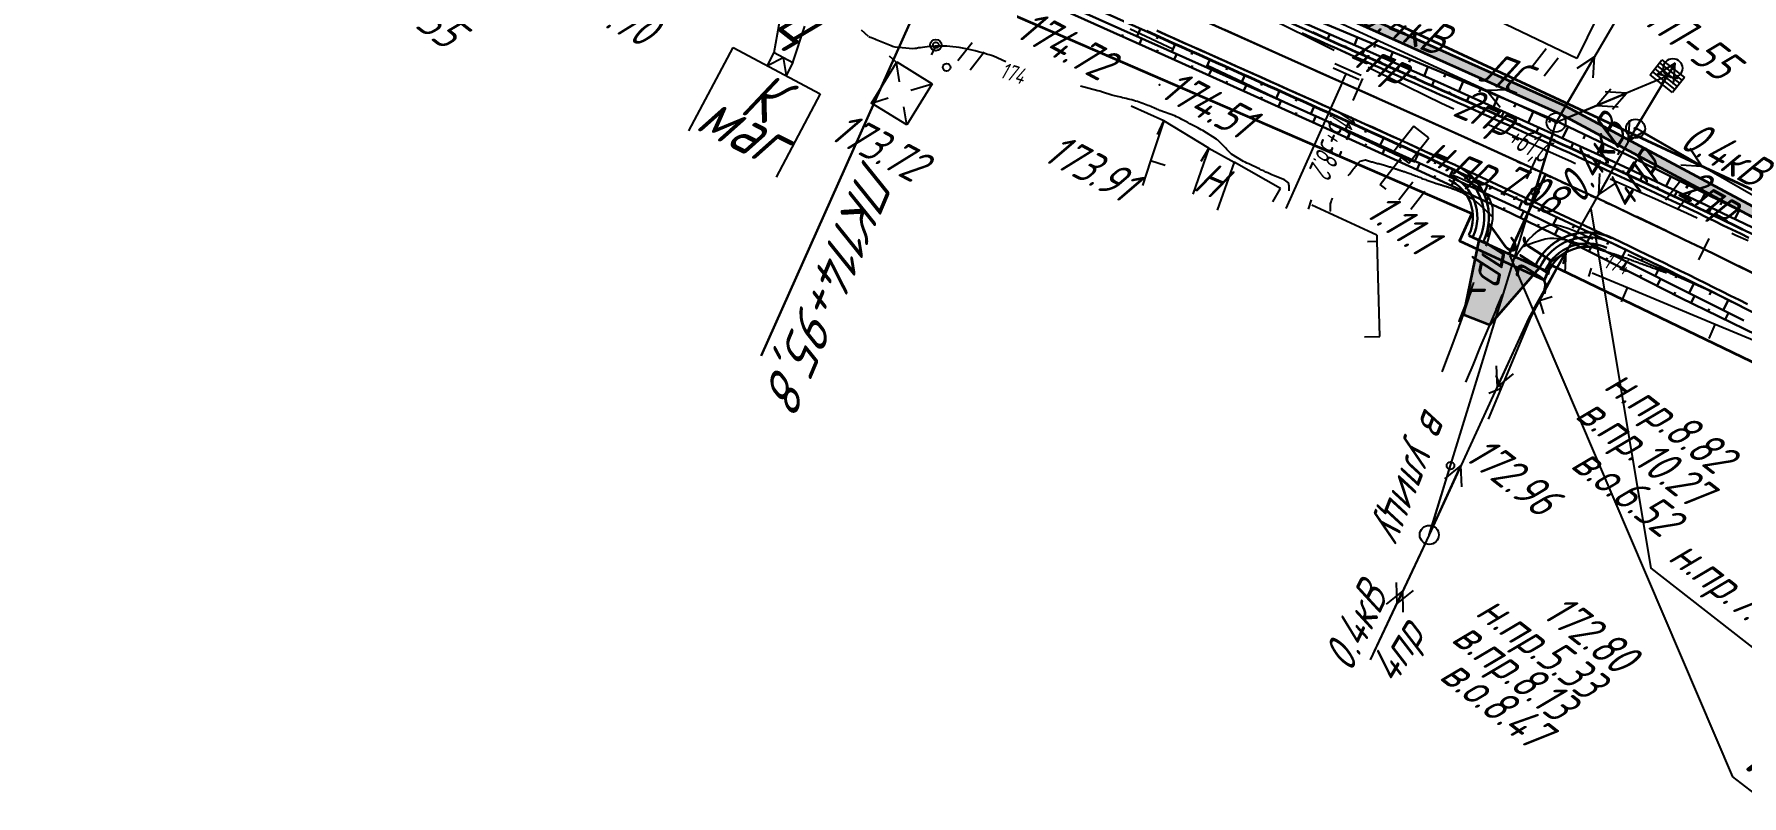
# Model space of a CAD drawing. Header units: millimetres. Extents: x -698 to 8131, y -704 to 4503.
# Drawn here: x 7150.6 to 7330, y 556.3 to 636.2 of the extents above; entities that cross this region are included whole.
import ezdxf
from ezdxf import colors
from ezdxf.entities.mleader import LeaderData, LeaderLine
from ezdxf.math import Vec2, Vec3

# ---------------------------------------------------------------- set-up
doc = ezdxf.new("R2010")
doc.units = ezdxf.units.MM
for name, pattern in [('CONTI', [0]), ('DASHED', [0.75, 0.5, -0.25]), ('STROT', [1.7, 0.5, -1.2])]:
    doc.linetypes.add(name, pattern=pattern)
for name, color, linetype, lineweight in [('10', 1, 'Continuous', 35), ('Гравий', 30, 'Continuous', 35), ('КОПИЯ_ОСЬ_13_ОТКОСЫ', 7, 'Continuous', 30), ('КОПИЯ_ОСЬ_ГРАНИЦЫ_ПОЛОС', 7, 'Continuous', 30), ('ОСЬ_ВЕРХ_ПОКРЫТИЯ_ГРАНИЦЫ_ПОЛОС', 7, 'Continuous', 30), ('ОСЬ_ВЕРХ_ПОКРЫТИЯ_ОСЬ', 1, 'Continuous', 30), ('Ось_примыкания', 1, 'Continuous', 35), ('Площ примыкании', 101, 'Continuous', 30), ('Привязка', 250, 'Continuous', 35), ('Тротуар', 40, 'Continuous', 35)]:
    doc.layers.add(name, color=color, linetype=linetype, lineweight=lineweight)
for name, color, linetype in [('GOR_BDEFAULT', 212, 'CONTI'), ('NAD_MDEFAULT', 7, 'CONTI'), ('PI_OTDEFAULT', 172, 'CONTI'), ('PI_TTDEFAULT', 5, 'CONTI'), ('SIT_LDEFAULT', 7, 'CONTI'), ('USLZNDEFAULT', 7, 'CONTI'), ('ZAPSKDEFAULT', 7, 'CONTI'), ('Выноски', 250, 'Continuous'), ('ОСЬ_ВЕРХ_ПОКРЫТИЯ_ПИКЕТЫ', 1, 'Continuous'), ('ОСЬ_ВЕРХ_ПОКРЫТИЯ_РАЗБИВКА_КРИВ', 1, 'Continuous'), ('разметка', 7, 'Continuous')]:
    doc.layers.add(name, color=color, linetype=linetype)
doc.styles.add('eskd', font='isocpeui.ttf', dxfattribs={"width": 1.2})
doc.styles.add('SHRFT', font='isocpeui.ttf', dxfattribs={"width": 3.5})
doc.styles.get("Standard").update_dxf_attribs({"font": 'isocpeui.ttf'})
doc.styles.add('ГОСТ', font='isocpeui.ttf', dxfattribs={"height": 4})

# ---------------------------------------------------------------- blocks, each defined once
blk = doc.blocks.new('BL_2011')
at = {"color": 0}
for p, q in [((0, 0), (0, 2.4)), ((1.6, 0), (1.6, 2.4))]:
    blk.add_line(p, q, dxfattribs=at)
blk = doc.blocks.new('BL_20')
at = {"color": 0}
blk.add_circle((0, 0), 1, dxfattribs=at)
blk = doc.blocks.new('BL_153')
at = {"color": 0}
for p, q in [((-1.5, 1), (1.5, 1)), ((-1.5, -1), (-1.5, 1)), ((-1.5, 0.6), (1.5, 0.6)), ((-1.5, 0.2), (1.5, 0.2)), ((1.5, 1), (1.5, -1)), ((-1.5, -0.2), (1.5, -0.2)), ((-1.5, -0.6), (1.5, -0.6)), ((1.5, -1), (-1.5, -1))]:
    blk.add_line(p, q, dxfattribs=at)
blk = doc.blocks.new('BL_26')
at = {"color": 0}
for radius in [1, 0.1]:
    blk.add_circle((0, 0), radius, dxfattribs=at)
blk = doc.blocks.new('BL_2010')
at = {"color": 0}
for centre, radius in [((0, 5.78), 0.4), ((0, 3.46), 0.6), ((0, 3.46), 0.3), ((0, 0), 0.8), ((-3.46, -1.74), 0.6), ((-3.46, -1.74), 0.3), ((3.46, -1.74), 0.6), ((3.46, -1.74), 0.3), ((-5.78, -2.88), 0.4), ((5.78, -2.88), 0.4)]:
    blk.add_circle(centre, radius, dxfattribs=at)
blk = doc.blocks.new('BL_15')
at = {"color": 0}
for p, q in [((1, 7), (-1, 7)), ((-1, 7), (-1, 3.6)), ((1, 3.6), (1, 7)), ((-1, 3.6), (0, 3.6)), ((0, 0), (0, 3.6)), ((0, 3.6), (1, 3.6)), ((0.8, 0), (0, 0))]:
    blk.add_line(p, q, dxfattribs=at)

msp = doc.modelspace()

# ---------------------------------------------------------------- hatches: boundary and pattern name
at = {"layer": 'Гравий', "ltscale": 7}
h = msp.add_hatch(color=256, dxfattribs=at)
h.dxf.hatch_style = 1
h.paths.add_polyline_path([(7302.35, 614.58), (7300.74, 606.79), (7303.51, 605.7), (7308.72, 611.68)], flags=17)
h.paths.add_polyline_path([(7302.74, 606.94), (7306.98, 614.51), (7302.27, 618.57), (7298.03, 610.99)], flags=9)
h.paths.add_polyline_path([(7307.54, 602.2), (7312.79, 611.62), (7307.18, 616.44), (7301.94, 607.02)], flags=9)
h = msp.add_hatch(color=256, dxfattribs=at)
h.dxf.hatch_style = 1
h.paths.add_polyline_path([(7305.53, 613.13), (7302.35, 614.58), (7301.17, 608.87)], flags=17)
h.paths.add_polyline_path([(7308.72, 611.68), (7302.35, 614.58), (7300.74, 606.79), (7303.51, 605.7)])
h = msp.add_hatch(color=256, dxfattribs=at)
h.dxf.hatch_style = 1
h.paths.add_polyline_path([(7305.53, 613.13), (7302.35, 614.58), (7301.17, 608.87)])
at = {"layer": 'Тротуар', "lineweight": 30, "ltscale": 7}
msp.add_hatch(color=256, dxfattribs=at).paths.add_polyline_path([(7238.51, 660.22), (7240.02, 659.35), (7276.16, 643.43), (7310.97, 627.81), (7338.54, 613.03), (7345.65, 609.36), (7356.2, 603.64), (7363.14, 599.67), (7369.95, 595.47), (7376.65, 591.22), (7377.19, 592.06), (7370.48, 596.32), (7363.65, 600.53), (7356.69, 604.52), (7346.12, 610.24), (7339.01, 613.92), (7311.41, 628.71), (7276.57, 644.35), (7240.47, 660.25), (7227.9, 667.48), (7224.18, 669.18), (7215.68, 672.08), (7206.96, 674.3), (7205.61, 674.91), (7174.21, 690.89), (7164.33, 693.86), (7153.5, 698.79), (7132.15, 709.98), (7096.05, 726.23), (7071.01, 739.23), (7046.76, 749.07), (7003.78, 769.37), (6978.59, 780.66), (6942.98, 797.05), (6924.72, 804.51), (6908.31, 812.24), (6907.78, 811.39), (6924.32, 803.59), (6942.58, 796.13), (6970.84, 783.13), (6971.75, 782.71), (6978.18, 779.75), (7003.36, 768.46), (7046.36, 748.16), (7070.6, 738.32), (7095.61, 725.33), (7131.71, 709.08), (7153.06, 697.89), (7163.98, 692.92), (7173.84, 689.96), (7205.15, 674.02), (7206.63, 673.36), (7215.43, 671.11), (7223.81, 668.25), (7227.44, 666.59), (7233.54, 663.08), (7234.41, 662.58)])

# ---------------------------------------------------------------- linework, layer by layer
at = {"linetype": 'Continuous'}
msp.add_lwpolyline([(7314.09, 617.85), (7320.41, 580.16), (7334.43, 569.21)], dxfattribs=at)
at = {"layer": '10'}
for points in [[(7557.08, 408.21), (7502.4, 474.09), (7438.51, 545.9), (7384.5, 596.29), (7381.69, 589.87), (7359.57, 604.59), (7346, 610.97), (7346.93, 612.49), (7259.5, 653.22), (7163.78, 697.6), (7162.77, 695.04), (7153.58, 698.96), (7154.83, 701.95), (7107.48, 722.73), (7037.23, 756.52), (7008.44, 769.14), (7005.58, 770.2), (6980.05, 780.78), (6981.05, 782.78), (6942.35, 801.08), (6941.6, 799.04), (6896.91, 821.23), (6913.82, 871.71)], [(6994.1, 758.53), (7040.02, 735.71), (7044.06, 733.7), (7072.31, 719.67), (7095.9, 709.73), (7115.45, 700.07), (7174.04, 673.01), (7206.09, 659.68), (7219.61, 652.95), (7247.64, 640.79), (7301.6, 617.39), (7300.3, 614.53), (7309.24, 610.38), (7309.92, 612), (7354.73, 590.42), (7366.7, 578.18), (7366.7, 578.18), (7420.77, 522.86), (7453.78, 488.15), (7485.29, 455.37), (7519.63, 419.45), (7515.41, 411.68), (7534.82, 388.2), (7579.15, 342.64)]]:
    msp.add_lwpolyline(points, dxfattribs=at)
at = {"layer": 'GOR_BDEFAULT', "color": 212, "elevation": 174, "flags": 128}
for points in [[(7252.69, 633.32), (7251.38, 633.9), (7251.16, 633.98), (7250.92, 634.05), (7250.66, 634.13), (7250.39, 634.21), (7250.09, 634.3), (7249.79, 634.38), (7249.47, 634.46), (7249.14, 634.54), (7248.81, 634.61), (7248.47, 634.68), (7248.13, 634.75), (7247.79, 634.81), (7247.45, 634.86), (7247.12, 634.9), (7246.78, 634.93), (7246.46, 634.96), (7246.14, 634.97), (7245.83, 634.97), (7245.53, 634.97), (7245.24, 634.95), (7244.96, 634.94), (7244.69, 634.91), (7244.42, 634.89), (7244.17, 634.86), (7243.93, 634.83), (7243.71, 634.8), (7243.49, 634.77), (7243.29, 634.73), (7243.1, 634.71), (7242.92, 634.68), (7241.06, 634.84), (7240.92, 634.89), (7240.77, 634.94), (7240.62, 635), (7240.45, 635.06), (7240.29, 635.12), (7240.11, 635.19), (7239.94, 635.26), (7239.77, 635.33), (7239.59, 635.4), (7239.41, 635.47), (7239.24, 635.54), (7239.07, 635.61), (7238.9, 635.68), (7238.74, 635.75), (7238.58, 635.82), (7238.43, 635.88), (7238.29, 635.94)], [(7252.69, 633.32), (7251.38, 633.9), (7251.16, 633.98), (7250.92, 634.05), (7250.66, 634.13), (7250.39, 634.21), (7250.09, 634.3), (7249.79, 634.38), (7249.47, 634.46), (7249.14, 634.54), (7248.81, 634.61), (7248.47, 634.68), (7248.13, 634.75), (7247.79, 634.81), (7247.45, 634.86), (7247.12, 634.9), (7246.78, 634.93), (7246.46, 634.96), (7246.14, 634.97), (7245.83, 634.97), (7245.53, 634.97), (7245.24, 634.95), (7244.96, 634.94), (7244.69, 634.91), (7244.42, 634.89), (7244.17, 634.86), (7243.93, 634.83), (7243.71, 634.8), (7243.49, 634.77), (7243.29, 634.73), (7243.1, 634.71), (7242.92, 634.68), (7241.06, 634.84), (7240.92, 634.89), (7240.77, 634.94), (7240.62, 635), (7240.45, 635.06), (7240.29, 635.12), (7240.11, 635.19), (7239.94, 635.26), (7239.77, 635.33), (7239.59, 635.4), (7239.41, 635.47), (7239.24, 635.54), (7239.07, 635.61), (7238.9, 635.68), (7238.74, 635.75), (7238.58, 635.82), (7238.43, 635.88), (7238.29, 635.94)], [(7282.42, 619.76), (7282.42, 619.8), (7282.42, 619.85), (7282.42, 619.91), (7282.42, 619.96), (7282.42, 620.02), (7282.42, 620.09), (7282.42, 620.15), (7282.42, 620.21), (7282.41, 620.28), (7282.41, 620.34), (7282.4, 620.4), (7282.39, 620.46), (7282.38, 620.52), (7282.37, 620.57), (7282.35, 620.62), (7281.92, 620.94), (7280.77, 621.39), (7280.59, 621.47), (7280.4, 621.56), (7280.2, 621.65), (7279.98, 621.75), (7279.76, 621.86), (7279.53, 621.96), (7279.3, 622.07), (7279.07, 622.18), (7278.84, 622.29), (7278.61, 622.4), (7278.39, 622.5), (7278.18, 622.6), (7277.98, 622.69), (7277.8, 622.78), (7277.63, 622.85), (7276.36, 623.64), (7276.28, 623.72), (7276.19, 623.81), (7276.09, 623.91), (7275.99, 624.02), (7275.88, 624.13), (7275.77, 624.24), (7275.66, 624.36), (7275.55, 624.48), (7275.43, 624.59), (7275.32, 624.71), (7275.21, 624.82), (7275.1, 624.93), (7274.99, 625.03), (7274.89, 625.13), (7274.8, 625.21), (7273.35, 626.1), (7273.19, 626.19), (7273.01, 626.28), (7272.83, 626.38), (7272.63, 626.49), (7272.43, 626.6), (7272.22, 626.71), (7272.01, 626.82), (7271.79, 626.94), (7271.58, 627.05), (7271.37, 627.16), (7271.17, 627.27), (7270.97, 627.37), (7270.78, 627.47), (7270.6, 627.56), (7270.43, 627.64), (7268.84, 628.22), (7268.73, 628.27), (7268.61, 628.32), (7268.48, 628.37), (7268.34, 628.43), (7268.2, 628.48), (7268.05, 628.55), (7267.9, 628.61), (7267.74, 628.68), (7267.57, 628.74), (7267.4, 628.81), (7267.23, 628.88), (7267.05, 628.95), (7266.86, 629.01), (7266.68, 629.08), (7266.49, 629.14), (7266.29, 629.2), (7266.1, 629.25), (7265.9, 629.31), (7265.71, 629.36), (7265.51, 629.41), (7265.32, 629.46), (7265.13, 629.5), (7264.94, 629.55), (7264.76, 629.59), (7264.58, 629.63), (7264.41, 629.66), (7264.25, 629.7), (7264.09, 629.74), (7263.95, 629.77), (7263.82, 629.8), (7262.83, 630.13), (7262.56, 630.24), (7262.34, 630.27), (7260.5, 630.75)], [(7288.64, 621.38), (7288.75, 621.53), (7288.86, 621.66), (7288.96, 621.8), (7289.06, 621.92), (7289.16, 622.05), (7289.25, 622.16), (7289.34, 622.27), (7289.42, 622.37), (7289.5, 622.47), (7289.58, 622.56), (7289.65, 622.64), (7289.72, 622.72), (7289.78, 622.79), (7289.84, 622.85), (7289.9, 622.9), (7290.44, 623.04), (7291.09, 622.83), (7291.18, 622.81), (7291.28, 622.78), (7291.38, 622.75), (7291.49, 622.72), (7291.6, 622.69), (7291.72, 622.66), (7291.83, 622.63), (7291.95, 622.6), (7292.08, 622.56), (7292.2, 622.53), (7292.32, 622.5), (7292.44, 622.46), (7292.55, 622.43), (7292.66, 622.4), (7292.77, 622.37), (7292.87, 622.34), (7292.97, 622.31), (7293.06, 622.28), (7293.15, 622.25), (7293.23, 622.23), (7293.31, 622.2), (7293.39, 622.17), (7293.47, 622.15), (7293.54, 622.12), (7293.61, 622.1), (7293.68, 622.08), (7293.75, 622.05), (7293.81, 622.03), (7293.88, 622.01), (7293.95, 621.98), (7294.01, 621.96), (7294.08, 621.94), (7294.15, 621.91), (7294.23, 621.89), (7294.3, 621.86), (7294.37, 621.84), (7294.45, 621.81), (7294.53, 621.79), (7294.62, 621.76), (7294.7, 621.73), (7294.8, 621.69), (7294.89, 621.66), (7294.99, 621.62), (7295.09, 621.59), (7295.2, 621.55), (7295.32, 621.5), (7295.44, 621.46), (7295.56, 621.41), (7295.69, 621.36), (7295.82, 621.31), (7295.95, 621.26), (7296.08, 621.21), (7296.21, 621.16), (7296.34, 621.1), (7296.48, 621.05), (7296.61, 621), (7296.73, 620.95), (7296.86, 620.91), (7296.98, 620.86), (7297.09, 620.82), (7297.21, 620.78), (7297.31, 620.74), (7297.41, 620.71), (7297.51, 620.67), (7297.61, 620.64), (7297.7, 620.61), (7297.79, 620.58), (7297.87, 620.56), (7297.95, 620.53), (7298.03, 620.51), (7298.11, 620.48), (7298.19, 620.46), (7298.27, 620.44), (7298.34, 620.41), (7298.42, 620.39), (7298.49, 620.37), (7298.57, 620.34), (7298.64, 620.32), (7298.72, 620.3), (7298.79, 620.27), (7298.87, 620.25), (7298.94, 620.23), (7299.02, 620.2), (7299.09, 620.18), (7299.17, 620.16), (7299.24, 620.13), (7299.31, 620.11), (7299.39, 620.08), (7299.46, 620.06), (7299.53, 620.03), (7299.6, 620), (7299.67, 619.98), (7299.74, 619.95), (7299.81, 619.93), (7299.88, 619.9), (7299.95, 619.87), (7300.02, 619.85), (7300.09, 619.82), (7300.16, 619.79), (7300.23, 619.76), (7300.29, 619.73), (7300.36, 619.7), (7300.42, 619.68), (7300.49, 619.65), (7300.55, 619.62), (7301.54, 619.02), (7301.62, 618.96), (7301.71, 618.9), (7301.79, 618.83), (7301.88, 618.77), (7301.96, 618.7), (7302.05, 618.63), (7302.14, 618.55), (7302.23, 618.48), (7302.32, 618.41), (7302.41, 618.33), (7302.49, 618.26), (7302.58, 618.18), (7302.66, 618.11), (7302.75, 618.03), (7302.83, 617.96), (7302.91, 617.89), (7302.98, 617.81), (7303.05, 617.75), (7303.12, 617.68), (7303.19, 617.61), (7303.25, 617.55), (7303.31, 617.49), (7303.37, 617.43), (7303.42, 617.38), (7303.47, 617.33), (7303.52, 617.28), (7303.56, 617.23), (7303.6, 617.19), (7303.64, 617.15), (7303.67, 617.12)], [(7286.79, 617.59), (7286.78, 617.64), (7286.77, 617.7), (7286.77, 617.77), (7286.76, 617.84), (7286.75, 617.91), (7286.75, 618), (7286.75, 618.09), (7286.76, 618.18), (7286.77, 618.29), (7286.78, 618.4), (7286.81, 618.51), (7286.84, 618.63), (7286.88, 618.76), (7286.93, 618.89), (7286.99, 619.03)], [(7322.06, 611.13), (7321.91, 611.19), (7321.76, 611.24), (7321.61, 611.3), (7321.46, 611.35), (7321.31, 611.41), (7321.16, 611.46), (7321.01, 611.52), (7320.86, 611.57), (7320.72, 611.62), (7320.58, 611.67), (7320.43, 611.73), (7320.3, 611.78), (7320.16, 611.83), (7320.02, 611.88), (7319.89, 611.93), (7319.76, 611.97), (7319.63, 612.02), (7319.5, 612.07), (7319.37, 612.11), (7319.25, 612.16), (7319.13, 612.2), (7319.01, 612.24), (7318.9, 612.28), (7318.78, 612.33), (7318.67, 612.37), (7318.57, 612.41), (7318.46, 612.44), (7318.36, 612.48), (7318.25, 612.52), (7318.16, 612.55), (7318.06, 612.59), (7317.96, 612.62), (7317.87, 612.66), (7317.78, 612.69), (7317.7, 612.72), (7317.61, 612.75), (7317.53, 612.78), (7317.44, 612.81), (7317.36, 612.84), (7317.28, 612.87), (7317.21, 612.89), (7317.13, 612.92), (7317.06, 612.95), (7316.98, 612.97), (7316.91, 612.99), (7316.84, 613.02), (7316.77, 613.04), (7316.7, 613.06), (7316.63, 613.09), (7316.56, 613.11), (7316.49, 613.13), (7316.42, 613.15), (7316.36, 613.17), (7316.29, 613.19), (7316.22, 613.21), (7316.16, 613.23), (7316.09, 613.25), (7316.03, 613.27), (7315.96, 613.29), (7315.9, 613.31), (7315.83, 613.33), (7315.77, 613.35), (7315.7, 613.37), (7315.64, 613.39), (7315.57, 613.41), (7315.51, 613.43), (7315.44, 613.45), (7315.38, 613.47), (7315.32, 613.49), (7315.25, 613.51), (7315.19, 613.53), (7315.13, 613.55), (7315.06, 613.57), (7315, 613.58), (7314.94, 613.6), (7314.02, 613.89), (7313.96, 613.91), (7313.9, 613.92), (7313.83, 613.94), (7313.77, 613.96), (7313.7, 613.98), (7313.64, 614), (7313.57, 614.02), (7313.51, 614.04), (7313.45, 614.05), (7313.38, 614.07), (7313.32, 614.09), (7313.26, 614.11), (7313.19, 614.13), (7313.13, 614.14), (7313.07, 614.16), (7312.23, 614.4), (7311.54, 614.58), (7311.01, 614.68), (7310.6, 614.72), (7310.22, 614.77), (7309.8, 614.77), (7309.31, 614.69), (7308.75, 614.54), (7308.1, 614.32), (7307.42, 614.07), (7306.97, 613.9)]]:
    msp.add_lwpolyline(points, dxfattribs=at)
at = {"layer": 'PI_TTDEFAULT', "color": 5}
for p in [(7323.16, 631.6, 174.8), (7268.8, 630.9, 174.27), (7238.56, 628.98, 173.56), (7297.14, 583.65, 172.8)]:
    msp.add_point(p, dxfattribs=at)
at = {"layer": 'SIT_LDEFAULT', "color": 7}
for p, q in [((7310.46, 626.95), (7275.25, 643.15)), ((7310.46, 626.95), (7319.93, 643.13)), ((7315.99, 640.53), (7312.64, 633.65)), ((7228.35, 634.29), (7229.03, 638.23)), ((7230.32, 633.26), (7231.55, 637.07)), ((7238.25, 635.96), (7237.52, 636.64)), ((7268.48, 635.46), (7265.73, 636.76)), ((7284.34, 635.91), (7280.63, 637.74)), ((7312.64, 633.65), (7304.31, 637.66)), ((7245.3, 634.93), (7244.83, 634.05)), ((7270.29, 634.6), (7268.48, 635.46)), ((7287.15, 634.51), (7284.34, 635.91)), ((7219.4, 626.08), (7224.05, 634.82)), ((7224.05, 634.82), (7233.19, 629.96)), ((7227.63, 632.92), (7228.35, 634.29)), ((7227.63, 632.92), (7229.29, 633.77)), ((7228.35, 634.29), (7230.32, 633.26)), ((7229.29, 633.77), (7229.6, 631.89)), ((7230.32, 633.26), (7229.6, 631.89)), ((7238.56, 628.98), (7241.18, 633.23)), ((7241.18, 633.23), (7240.45, 633.91)), ((7241.18, 633.23), (7241.22, 633.3)), ((7241.51, 631.21), (7241.18, 633.23)), ((7241.22, 633.3), (7244.93, 631.01)), ((7310.97, 627.81), (7314.5, 633.85)), ((7314.5, 633.85), (7312.63, 632.63)), ((7314.35, 631.62), (7314.5, 633.85)), ((7319.35, 627.2), (7322.96, 633.19)), ((7322.96, 633.19), (7321.07, 631.99)), ((7322.79, 630.96), (7322.96, 633.19)), ((7277, 631.42), (7273.89, 632.89)), ((7280.9, 629.58), (7277, 631.42)), ((7291.63, 632.27), (7290.73, 632.72)), ((7294.63, 630.79), (7291.63, 632.27)), ((7322.13, 631.81), (7310.46, 626.95)), ((7321.21, 631.43), (7314.74, 628.73)), ((7318.83, 626.34), (7322.13, 631.81)), ((7321.16, 632.01), (7323.16, 631.6)), ((7322.72, 632.66), (7321.46, 630.89)), ((7233.19, 629.96), (7228.54, 621.22)), ((7238.56, 628.98), (7240.3, 629.52)), ((7244.93, 631.01), (7242.27, 626.69)), ((7242.69, 630.33), (7244.93, 631.01)), ((7282.93, 628.62), (7280.9, 629.58)), ((7296.79, 629.73), (7294.63, 630.79)), ((7298.44, 628.95), (7296.79, 629.73)), ((7305.43, 630.37), (7303.19, 630.29)), ((7309.55, 627.37), (7303.19, 630.29)), ((7303.19, 630.29), (7304.59, 628.55)), ((7311.38, 627.33), (7317.85, 630.03)), ((7316.21, 630.43), (7314.74, 628.73)), ((7317.85, 630.03), (7315.61, 630.18)), ((7316.38, 628.33), (7317.85, 630.03)), ((7321.61, 630.95), (7318, 624.96)), ((7242.27, 626.69), (7238.56, 628.98)), ((7242.27, 626.69), (7241.95, 628.59)), ((7269.25, 627.14), (7265.84, 628.67)), ((7299.72, 628.35), (7298.44, 628.94)), ((7314.74, 628.73), (7316.98, 628.58)), ((7269.25, 627.14), (7267.87, 622.92)), ((7268.6, 625.68), (7269.25, 627.14)), ((7274, 624.26), (7269.25, 627.14)), ((7288.56, 625.96), (7286.56, 626.91)), ((7291.6, 624.53), (7288.56, 625.96)), ((7297.14, 583.65), (7310.46, 626.95)), ((7303.44, 626.68), (7303.37, 626.71)), ((7305.12, 625.93), (7303.44, 626.68)), ((7306.79, 625.18), (7305.12, 625.92)), ((7318.83, 626.34), (7307.59, 606.44)), ((7310.17, 625.99), (7308.11, 619.3)), ((7318.17, 627.19), (7318, 624.96)), ((7318, 624.96), (7319.89, 626.16)), ((7345.05, 611.29), (7318.83, 626.34)), ((7274, 624.26), (7272.3, 619.42)), ((7273.17, 622.89), (7274, 624.26)), ((7274, 624.26), (7276.66, 622.8)), ((7293.63, 623.57), (7291.6, 624.53)), ((7308.46, 624.44), (7306.79, 625.19)), ((7310.18, 623.66), (7308.46, 624.43)), ((7318.34, 625.47), (7314.9, 619.37)), ((7319.7, 625.84), (7325.77, 622.36)), ((7325.77, 622.36), (7324.53, 624.22)), ((7267.87, 622.92), (7267.03, 620.35)), ((7269.39, 622.42), (7267.87, 622.92)), ((7276.66, 622.8), (7274.86, 617.76)), ((7281.51, 620.02), (7276.66, 622.8)), ((7295.14, 622.94), (7293.63, 623.57)), ((7295.65, 622.77), (7295.14, 622.95)), ((7311.99, 622.85), (7310.18, 623.66)), ((7312.5, 622.62), (7311.99, 622.85)), ((7323.54, 622.49), (7325.77, 622.36)), ((7300.11, 621.21), (7299.42, 621.46)), ((7301.55, 620.56), (7300.11, 621.2)), ((7302.71, 619.85), (7301.55, 620.57)), ((7315.01, 621.61), (7314.9, 619.37)), ((7314.9, 619.37), (7316.75, 620.62)), ((7317.49, 620.41), (7316.15, 621)), ((7280.71, 618.63), (7281.51, 620.02)), ((7284.75, 618.82), (7284.43, 617.84)), ((7303.48, 619.02), (7302.71, 619.85)), ((7303.82, 618.01), (7303.48, 619.02)), ((7319.21, 619.64), (7317.49, 620.41)), ((7320.81, 618.93), (7319.21, 619.64)), ((7322.45, 618.2), (7320.81, 618.93)), ((7291.65, 615.11), (7284.82, 618.28)), ((7303.82, 616.81), (7303.82, 618.01)), ((7324.23, 617.41), (7322.45, 618.21)), ((7325.28, 616.92), (7324.23, 617.39)), ((7291.68, 614.49), (7291.66, 615.11)), ((7303.17, 614.08), (7303.58, 615.49)), ((7303.58, 615.49), (7303.82, 616.81)), ((7307.57, 614.65), (7308.06, 615.13)), ((7308.06, 615.13), (7308.59, 615.57)), ((7308.59, 615.57), (7309.14, 615.92)), ((7309.14, 615.92), (7309.7, 616.16)), ((7309.7, 616.16), (7310.25, 616.23)), ((7310.25, 616.23), (7310.92, 616.11)), ((7310.92, 616.11), (7311.8, 615.82)), ((7311.8, 615.82), (7312.84, 615.4)), ((7312.84, 615.4), (7313.97, 614.89)), ((7329.35, 615.09), (7328.93, 615.28)), ((7290.67, 614.46), (7291.68, 614.49)), ((7291.94, 604.49), (7291.68, 614.49)), ((7303.12, 613.96), (7303.16, 614.08)), ((7306.43, 613.23), (7306.74, 613.69)), ((7306.74, 613.69), (7307.12, 614.15)), ((7307.12, 614.15), (7307.57, 614.65)), ((7308.08, 607.31), (7311.52, 613.41)), ((7311.52, 613.41), (7309.67, 612.16)), ((7311.41, 611.17), (7311.52, 613.41)), ((7313.97, 614.89), (7314.33, 614.72)), ((7330.62, 614.52), (7329.35, 615.09)), ((7306.16, 612.67), (7306.18, 612.71)), ((7306.18, 612.71), (7306.43, 613.23)), ((7311.07, 612.63), (7307.82, 606.56)), ((7311.44, 612.97), (7311.17, 612.11)), ((7314.15, 611.67), (7313.86, 610.78)), ((7317.98, 613.08), (7318.62, 612.8)), ((7318.62, 612.8), (7320.37, 612.04)), ((7320.37, 612.05), (7322.45, 611.15)), ((7301.3, 608.46), (7301.73, 609.9)), ((7301.74, 609.9), (7301.83, 610.18)), ((7317.94, 609.59), (7314.24, 611.13)), ((7322.45, 611.14), (7324.75, 610.13)), ((7324.75, 610.13), (7327.12, 609.08)), ((7300.74, 606.79), (7301.3, 608.46)), ((7304.18, 607.33), (7304.83, 608.9)), ((7310.06, 608.63), (7308.71, 608.22)), ((7308.71, 608.22), (7309.12, 606.87)), ((7317.32, 608.11), (7317.94, 609.59)), ((7327.17, 605.74), (7317.94, 609.59)), ((7327.12, 609.08), (7327.14, 609.07)), ((7307.59, 606.44), (7297.14, 583.65)), ((7300.11, 605.05), (7300.74, 606.79)), ((7307.82, 606.56), (7303.32, 595.81)), ((7303.37, 605.35), (7304.19, 607.33)), ((7290.34, 604.45), (7291.94, 604.49)), ((7299.51, 603.42), (7300.11, 605.05)), ((7302.5, 603.31), (7303.36, 605.35)), ((7307.17, 605.53), (7304.26, 599.17)), ((7326.55, 604.27), (7327.17, 605.74)), ((7336.4, 601.9), (7327.17, 605.74)), ((7298.98, 602.05), (7299.51, 603.42)), ((7301.74, 601.48), (7302.5, 603.31)), ((7298.48, 600.76), (7298.62, 601.11)), ((7298.62, 601.11), (7298.98, 602.05)), ((7301.2, 600.17), (7301.74, 601.48)), ((7304.18, 601.4), (7304.26, 599.17)), ((7300.99, 599.67), (7301.2, 600.17)), ((7303.38, 598.54), (7304.69, 599.07)), ((7304.69, 599.07), (7304.15, 600.38)), ((7304.26, 599.17), (7306, 600.57)), ((7297.43, 584.61), (7299.49, 591.3)), ((7297.56, 584.56), (7300.47, 590.92)), ((7300.47, 590.92), (7298.73, 589.52)), ((7300.55, 588.69), (7300.47, 590.92)), ((7297.14, 583.65), (7290.95, 570.53)), ((7296.71, 582.75), (7293.73, 576.41)), ((7291.38, 571.43), (7294.36, 577.77)), ((7294.36, 577.77), (7292.61, 576.38)), ((7293.68, 578.65), (7293.73, 576.41)), ((7293.73, 576.41), (7295.48, 577.8)), ((7294.41, 575.53), (7294.36, 577.77))]:
    msp.add_line(p, q, dxfattribs=at)
for centre in [(7308.23, 619.69), (7299.37, 590.91)]:
    msp.add_circle(centre, 0.4, dxfattribs=at)
at = {"layer": 'Гравий', "linetype": 'Continuous'}
msp.add_lwpolyline([(7302.35, 614.58), (7300.74, 606.79), (7303.51, 605.7), (7308.72, 611.68)], dxfattribs=at)
at = {"layer": 'КОПИЯ_ОСЬ_13_ОТКОСЫ'}
for points in [[(6954.34, 788.07), (7219.05, 666.02), (7231.16, 660.49), (7243.3, 655.01), (7289.46, 634.34), (7298.07, 630.51), (7302.43, 628.56), (7305.91, 627), (7313.73, 623.44), (7319.81, 620.62), (7325, 618.17), (7328.3, 616.57), (7331.6, 614.97)], [(6951.41, 781.71), (7216.13, 659.66), (7228.27, 654.12), (7240.43, 648.62), (7286.6, 627.95), (7295.18, 624.07), (7299.5, 622.1), (7308.13, 618.13), (7315.01, 614.91), (7320.14, 612.45), (7325.19, 609.99), (7328.39, 608.4), (7331.58, 606.79)], [(7146.73, 700.12), (7160.85, 693.71), (7200.39, 675.58), (7218.55, 667.21), (7227.59, 662.96), (7236.64, 658.74), (7242.78, 656.17), (7255.09, 651.04), (7256.46, 650.43), (7273.06, 642.23), (7289.71, 634.89), (7298.32, 631.06), (7302.67, 629.11), (7308.77, 626.36), (7314.86, 623.59), (7320.93, 620.77), (7326.13, 618.31), (7327.86, 617.48), (7331.07, 615.91)], [(7146.73, 700.12), (7160.85, 693.71), (7200.39, 675.58), (7218.55, 667.21), (7227.59, 662.96), (7236.64, 658.74), (7242.78, 656.17), (7255.09, 651.04), (7256.46, 650.43), (7273.06, 642.23), (7289.71, 634.89), (7298.32, 631.06), (7302.67, 629.11), (7308.77, 626.36), (7314.86, 623.59), (7320.93, 620.77), (7326.13, 618.31), (7327.86, 617.48), (7331.07, 615.91)], [(7146.95, 700.6), (7161.18, 694.44), (7164.38, 693.01), (7182.68, 684.94), (7200.72, 676.54), (7208.91, 672.56), (7218.93, 668.03), (7227.89, 663.64), (7236.87, 659.27), (7243.09, 656.86), (7255.55, 652.08), (7256.9, 651.43), (7273.28, 642.74), (7290.07, 635.7), (7291.73, 634.99), (7299.65, 631.69), (7304.06, 629.85), (7307.58, 628.36), (7310.22, 627.24), (7317.99, 623.51), (7323.15, 620.97), (7328.31, 618.4), (7331.53, 616.83)], [(7143.18, 692.42), (7157.19, 685.78), (7178.54, 675.96), (7196.73, 667.64), (7204.89, 663.86), (7214.76, 658.97), (7223.91, 654.9), (7233.07, 650.86), (7239.17, 648.14), (7251.37, 642.75), (7252.73, 642.12), (7269.63, 634.59), (7286.25, 627.16), (7293.96, 623.67), (7298.28, 621.7), (7306.05, 618.13), (7313.72, 614.39), (7318.81, 611.87), (7323.87, 609.3), (7327.03, 607.74), (7330.17, 606.16)], [(7143.18, 692.42), (7157.19, 685.78), (7178.54, 675.96), (7196.72, 667.64), (7204.89, 663.86), (7214.76, 658.97), (7223.91, 654.9), (7233.07, 650.86), (7239.17, 648.14), (7251.37, 642.75), (7252.73, 642.12), (7269.63, 634.59), (7286.25, 627.16), (7293.96, 623.67), (7298.28, 621.7), (7306.05, 618.13), (7313.72, 614.39), (7318.81, 611.87), (7323.87, 609.3), (7327.03, 607.74), (7330.17, 606.16)], [(7143.01, 692.05), (7157.01, 685.38), (7160.15, 683.83), (7178.3, 675.44), (7196.5, 667.15), (7204.67, 663.37), (7214.41, 658.22), (7223.54, 654.1), (7232.69, 650), (7238.84, 647.4), (7251.14, 642.23), (7252.49, 641.56), (7269.37, 633.99), (7285.96, 626.51), (7290.19, 624.58), (7296.25, 621.81), (7305.72, 617.43), (7313.38, 613.67), (7318.46, 611.13), (7323.51, 608.55), (7327.55, 606.59), (7331.57, 604.61)], [(7266.81, 636.81), (7266.45, 636.01)], [(7264.88, 636.01), (7264.96, 636.2)], [(7266.7, 635.19), (7266.97, 635.78)], [(7268.64, 635.99), (7268.52, 635.73)], [(7270.46, 635.18), (7270.11, 634.38)], [(7286.46, 635.68), (7286.69, 636.22)], [(7288.28, 634.87), (7288.36, 635.04)], [(7289.62, 635.89), (7289.28, 635.07)], [(7291.46, 635.1), (7291.35, 634.83)], [(7268.53, 634.37), (7268.62, 634.57)], [(7270.35, 633.55), (7270.62, 634.15)], [(7272.29, 634.36), (7272.17, 634.09)], [(7274.11, 633.54), (7273.76, 632.75)], [(7290.11, 634.05), (7290.35, 634.6)], [(7291.93, 633.24), (7292.02, 633.42)], [(7293.31, 634.33), (7292.94, 633.45)], [(7295.15, 633.57), (7295.03, 633.27)], [(7272.17, 632.73), (7272.27, 632.93)], [(7274, 631.91), (7274.27, 632.52)], [(7275.94, 632.72), (7275.82, 632.46)], [(7275.82, 631.08), (7275.91, 631.29)], [(7277.76, 631.91), (7277.41, 631.12)], [(7293.76, 632.43), (7294.01, 632.97)], [(7295.59, 631.61), (7295.67, 631.8)], [(7297, 632.8), (7296.59, 631.82)], [(7297.42, 630.8), (7297.66, 631.35)], [(7298.85, 632.03), (7298.71, 631.7)], [(7300.69, 631.26), (7300.25, 630.2)], [(7277.64, 630.26), (7277.93, 630.88)], [(7279.59, 631.09), (7279.47, 630.83)], [(7279.47, 629.44), (7279.56, 629.65)], [(7281.41, 630.27), (7281.06, 629.48)], [(7283.24, 629.45), (7283.12, 629.19)], [(7299.24, 629.99), (7299.33, 630.17)], [(7301.07, 629.17), (7301.32, 629.72)], [(7302.54, 630.48), (7302.39, 630.13)], [(7304.38, 629.71), (7303.9, 628.56)], [(7281.29, 628.62), (7281.58, 629.25)], [(7283.11, 627.79), (7283.21, 628.01)], [(7285.06, 628.64), (7284.71, 627.85)], [(7286.89, 627.82), (7286.77, 627.56)], [(7302.9, 628.35), (7302.98, 628.54)], [(7304.72, 627.53), (7304.97, 628.08)], [(7306.22, 628.93), (7306.06, 628.55)], [(7308.07, 628.15), (7307.54, 626.92)], [(7284.94, 626.97), (7285.23, 627.62)], [(7286.76, 626.15), (7286.86, 626.36)], [(7288.71, 626.99), (7288.36, 626.21)], [(7288.58, 625.32), (7288.88, 625.97)], [(7290.53, 626.17), (7290.42, 625.91)], [(7306.54, 626.71), (7306.63, 626.89)], [(7308.36, 625.88), (7308.61, 626.43)], [(7309.91, 627.37), (7309.73, 626.96)], [(7311.72, 626.52), (7311.13, 625.29)], [(7290.4, 624.49), (7290.5, 624.71)], [(7292.36, 625.34), (7292, 624.56)], [(7292.22, 623.65), (7292.52, 624.32)], [(7294.18, 624.52), (7294.06, 624.26)], [(7310.18, 625.05), (7310.27, 625.24)], [(7312, 624.23), (7312.26, 624.78)], [(7313.52, 625.65), (7313.32, 625.24)], [(7315.32, 624.79), (7314.76, 623.63)], [(7294.04, 622.82), (7294.14, 623.04)], [(7296, 623.69), (7295.64, 622.91)], [(7295.85, 621.99), (7296.16, 622.67)], [(7297.82, 622.87), (7297.7, 622.6)], [(7313.82, 623.4), (7313.91, 623.58)], [(7315.64, 622.56), (7315.89, 623.11)], [(7317.12, 623.92), (7316.94, 623.54)], [(7318.92, 623.05), (7318.38, 621.95)], [(7297.67, 621.15), (7297.77, 621.38)], [(7299.64, 622.04), (7299.28, 621.25)], [(7299.49, 620.31), (7299.8, 621)], [(7301.46, 621.2), (7301.34, 620.94)], [(7317.45, 621.71), (7317.54, 621.9)], [(7319.27, 620.87), (7319.52, 621.42)], [(7320.72, 622.17), (7320.54, 621.8)], [(7322.51, 621.29), (7322.01, 620.26)], [(7301.3, 619.47), (7301.41, 619.7)], [(7303.27, 620.37), (7302.91, 619.58)], [(7303.12, 618.63), (7303.44, 619.33)], [(7305.09, 619.53), (7304.97, 619.27)], [(7306.91, 618.69), (7306.54, 617.89)], [(7321.08, 620.02), (7321.16, 620.2)], [(7322.88, 619.17), (7323.15, 619.72)], [(7324.31, 620.4), (7324.13, 620.06)], [(7326.09, 619.5), (7325.62, 618.55)], [(7304.93, 617.79), (7305.04, 618.03)], [(7306.73, 616.93), (7307.08, 617.63)], [(7308.72, 617.85), (7308.6, 617.59)], [(7310.53, 617), (7310.13, 616.14)], [(7324.69, 618.31), (7324.78, 618.49)], [(7326.5, 617.45), (7326.76, 618)], [(7327.88, 618.61), (7327.72, 618.29)], [(7329.68, 617.73), (7329.23, 616.81)], [(7308.53, 616.05), (7308.64, 616.28)], [(7310.33, 615.17), (7310.67, 615.88)], [(7312.34, 616.16), (7312.21, 615.87)], [(7314.16, 615.31), (7313.73, 614.39)], [(7328.3, 616.58), (7328.39, 616.76)], [(7312.12, 614.29), (7312.24, 614.52)], [(7313.91, 613.4), (7314.27, 614.12)], [(7315.96, 614.45), (7315.82, 614.15)], [(7317.77, 613.59), (7317.3, 612.61)], [(7315.7, 612.51), (7315.82, 612.75)], [(7317.49, 611.61), (7317.86, 612.34)], [(7319.57, 612.72), (7319.42, 612.4)], [(7321.37, 611.85), (7320.87, 610.82)], [(7319.28, 610.71), (7319.4, 610.95)], [(7321.06, 609.8), (7321.43, 610.54)], [(7323.17, 610.97), (7323, 610.63)], [(7324.97, 610.1), (7324.44, 609.02)], [(7322.84, 608.89), (7322.97, 609.14)], [(7324.64, 608.01), (7324.99, 608.75)], [(7326.76, 609.21), (7326.58, 608.85)], [(7328.55, 608.32), (7328.01, 607.25)], [(7326.43, 607.14), (7326.55, 607.38)], [(7328.23, 606.26), (7328.58, 606.96)]]:
    msp.add_lwpolyline(points, dxfattribs=at)
at = {"layer": 'КОПИЯ_ОСЬ_ГРАНИЦЫ_ПОЛОС'}
for points in [[(7267.47, 636.52), (7268.38, 636.11), (7269.29, 635.7), (7270.2, 635.29), (7271.11, 634.89), (7272.02, 634.48), (7272.93, 634.07), (7273.84, 633.66), (7274.76, 633.25), (7275.67, 632.85), (7276.58, 632.44), (7277.49, 632.03), (7278.4, 631.62), (7279.31, 631.21), (7280.22, 630.81), (7281.13, 630.4), (7282.04, 629.99), (7282.96, 629.58), (7283.87, 629.17), (7284.78, 628.77), (7285.69, 628.36), (7286.6, 627.95), (7287.5, 627.54), (7288.4, 627.14), (7289.3, 626.73), (7290.2, 626.32), (7291.1, 625.91), (7292, 625.51), (7292.9, 625.1), (7293.8, 624.69), (7294.7, 624.28), (7295.6, 623.88), (7296.5, 623.47), (7297.4, 623.06), (7298.3, 622.65), (7299.2, 622.24), (7299.81, 621.96)], [(7330.71, 614.85), (7329.81, 615.28), (7328.92, 615.72), (7328.02, 616.15), (7327.13, 616.59), (7326.23, 617.02), (7325.34, 617.45), (7324.44, 617.88), (7323.55, 618.3), (7322.65, 618.73), (7321.75, 619.15), (7320.85, 619.58), (7319.95, 620), (7319.06, 620.42), (7318.16, 620.84), (7317.26, 621.26), (7316.36, 621.68), (7315.46, 622.09), (7314.55, 622.51), (7313.65, 622.93), (7312.75, 623.34), (7311.85, 623.75), (7310.95, 624.16), (7310.05, 624.58), (7309.14, 624.99), (7308.24, 625.4), (7307.34, 625.81), (7306.43, 626.21), (7305.53, 626.62), (7304.63, 627.03), (7303.72, 627.43), (7302.82, 627.84), (7301.92, 628.25), (7301.01, 628.65), (7300.11, 629.05), (7299.2, 629.46), (7298.3, 629.86), (7297.39, 630.27), (7296.49, 630.67), (7295.59, 631.07), (7294.68, 631.47), (7293.78, 631.87), (7292.87, 632.28), (7291.97, 632.68), (7291.06, 633.08), (7290.16, 633.48), (7289.26, 633.88), (7288.35, 634.29), (7287.43, 634.7), (7286.52, 635.11), (7285.61, 635.51), (7284.7, 635.92), (7283.79, 636.33)]]:
    msp.add_lwpolyline(points, dxfattribs=at)
for points in [[(7268.53, 636.59), (7269.44, 636.18), (7270.36, 635.77), (7271.27, 635.36), (7272.18, 634.95), (7273.09, 634.55), (7274, 634.14), (7274.92, 633.73), (7275.83, 633.32), (7276.74, 632.91), (7277.65, 632.5), (7278.57, 632.09), (7279.48, 631.69), (7280.39, 631.28), (7281.3, 630.87), (7282.21, 630.46), (7283.13, 630.05), (7284.04, 629.64), (7284.95, 629.24), (7285.86, 628.83), (7286.77, 628.42), (7287.69, 628.01), (7288.6, 627.6), (7289.51, 627.19), (7290.42, 626.79), (7291.34, 626.38), (7292.23, 625.97), (7293.13, 625.56), (7294.03, 625.15), (7294.93, 624.74), (7295.83, 624.32), (7296.72, 623.91), (7297.62, 623.5), (7299.91, 622.46, -0.413725), (7302.86, 614.51), (7302.8, 614.38)], [(7299.21, 620.92, -0.415296), (7301.34, 615.21), (7301.28, 615.07)], [(7299.4, 621.34, -0.415271), (7301.76, 615.01), (7301.7, 614.88)], [(7299.69, 621.99, -0.415239), (7302.41, 614.72), (7302.35, 614.58)], [(7308.26, 611.89, -0.420445), (7316.4, 614.8), (7316.4, 614.8), (7316.4, 614.8)], [(7308.72, 611.68, -0.420579), (7316.19, 614.35), (7316.19, 614.35)], [(7309.31, 611.41, -0.419459), (7315.8, 613.78)], [(7309.63, 611.26), (7309.63, 611.26, -0.419482), (7315.64, 613.46)]]:
    msp.add_lwpolyline(points, format="xyb", dxfattribs=at)
at = {"layer": 'ОСЬ_ВЕРХ_ПОКРЫТИЯ_ГРАНИЦЫ_ПОЛОС'}
for points in [[(7299.86, 622.49), (7299.41, 622.69), (7298.51, 623.1), (7297.61, 623.51), (7296.71, 623.92), (7295.81, 624.33), (7294.91, 624.74), (7294.01, 625.15), (7293.11, 625.55), (7292.21, 625.96), (7291.31, 626.37), (7290.41, 626.78), (7289.51, 627.18), (7288.61, 627.59), (7287.71, 628), (7286.8, 628.41), (7285.89, 628.81), (7284.98, 629.22), (7284.07, 629.63), (7283.16, 630.04), (7282.25, 630.45), (7281.34, 630.85), (7280.43, 631.26), (7279.52, 631.67), (7278.6, 632.08), (7277.69, 632.49), (7276.78, 632.89), (7275.87, 633.3), (7274.96, 633.71), (7274.05, 634.12), (7273.14, 634.53), (7272.23, 634.93), (7271.31, 635.34), (7270.4, 635.75), (7269.49, 636.16), (7268.58, 636.57)], [(7284.9, 636.38), (7285.82, 635.97), (7286.73, 635.56), (7287.64, 635.15), (7288.55, 634.75), (7289.46, 634.34), (7290.36, 633.94), (7291.27, 633.54), (7292.17, 633.13), (7293.08, 632.73), (7293.98, 632.33), (7294.88, 631.93), (7295.79, 631.53), (7296.69, 631.12), (7297.6, 630.72), (7298.5, 630.32), (7299.41, 629.92), (7300.31, 629.51), (7301.22, 629.11), (7302.12, 628.7), (7303.02, 628.3), (7303.93, 627.89), (7304.83, 627.48), (7305.74, 627.08), (7306.64, 626.67), (7307.54, 626.26), (7308.45, 625.85), (7309.35, 625.44), (7310.25, 625.03), (7311.15, 624.62), (7312.06, 624.21), (7312.96, 623.79), (7313.86, 623.38), (7314.76, 622.96), (7315.66, 622.55), (7316.57, 622.13), (7317.47, 621.71), (7318.37, 621.29), (7319.27, 620.87), (7320.17, 620.45), (7321.07, 620.03), (7321.96, 619.61), (7322.86, 619.18), (7323.76, 618.76), (7324.66, 618.33), (7325.56, 617.9), (7326.45, 617.47), (7327.35, 617.04), (7328.24, 616.6), (7329.14, 616.17), (7330.03, 615.73)], [(7316.19, 614.35), (7316.19, 614.35), (7317.08, 613.92), (7317.96, 613.5), (7318.85, 613.07), (7319.74, 612.65), (7320.63, 612.22), (7321.51, 611.79), (7322.4, 611.36), (7323.28, 610.93), (7324.16, 610.49), (7325.05, 610.06), (7325.93, 609.62), (7326.81, 609.19), (7327.69, 608.75), (7328.57, 608.31), (7329.44, 607.87), (7330.32, 607.43)], [(7330.55, 607.87), (7329.67, 608.32), (7328.79, 608.76), (7327.91, 609.2), (7327.03, 609.64), (7326.15, 610.07), (7325.27, 610.51), (7324.38, 610.94), (7323.5, 611.38), (7322.61, 611.81), (7321.73, 612.24), (7320.84, 612.67), (7319.96, 613.1), (7319.07, 613.52), (7318.18, 613.95), (7317.29, 614.37), (7316.4, 614.8), (7316.4, 614.8)]]:
    msp.add_lwpolyline(points, dxfattribs=at)
at = {"layer": 'ОСЬ_ВЕРХ_ПОКРЫТИЯ_ОСЬ'}
msp.add_lwpolyline([(6955.41, 783.72), (7214.36, 664.33), (7214.36, 664.33, 0.00275), (7244.41, 650.68), (7244.41, 650.68), (7288, 631.16), (7288, 631.16), (7297.02, 627.11), (7301.53, 625.08), (7305.13, 623.44), (7307.83, 622.21), (7310.53, 620.97), (7313.22, 619.72), (7315.01, 618.89), (7316.8, 618.05), (7318.59, 617.2), (7320.38, 616.35), (7322.16, 615.5), (7323.94, 614.64), (7325.72, 613.78), (7327.5, 612.91), (7329.28, 612.04), (7331.05, 611.16)], format="xyb", dxfattribs=at)
at = {"layer": 'ОСЬ_ВЕРХ_ПОКРЫТИЯ_ПИКЕТЫ'}
for p, q in [((7289.16, 629.27), (7290.18, 631.55)), ((7307.38, 621.04), (7308.42, 623.31)), ((7325.44, 612.53), (7326.54, 614.77))]:
    msp.add_line(p, q, dxfattribs=at)
at = {"layer": 'ОСЬ_ВЕРХ_ПОКРЫТИЯ_РАЗБИВКА_КРИВ'}
for p, q in [((7287.24, 633.14), (7289.98, 631.91)), ((7287.04, 632.68), (7289.78, 631.46)), ((7288, 631.16), (7288.41, 632.07)), ((7288, 631.16), (7282.07, 617.92))]:
    msp.add_line(p, q, dxfattribs=at)
at = {"layer": 'Ось_примыкания', "linetype": 'Continuous'}
for points in [[(7267.47, 636.52), (7268.38, 636.11), (7269.29, 635.7), (7270.2, 635.29), (7271.11, 634.89), (7272.02, 634.48), (7272.93, 634.07), (7273.84, 633.66), (7274.76, 633.25), (7275.67, 632.85), (7276.58, 632.44), (7277.49, 632.03), (7278.4, 631.62), (7279.31, 631.21), (7280.22, 630.81), (7281.13, 630.4), (7282.04, 629.99), (7282.96, 629.58), (7283.87, 629.17), (7284.78, 628.77), (7285.69, 628.36), (7286.6, 627.95), (7287.5, 627.54), (7288.4, 627.14), (7289.3, 626.73), (7290.2, 626.32), (7291.1, 625.91), (7292, 625.51), (7292.9, 625.1), (7293.8, 624.69), (7294.7, 624.28), (7295.6, 623.88), (7296.5, 623.47), (7297.4, 623.06), (7298.3, 622.65), (7299.2, 622.24), (7299.73, 622)], [(7299.81, 621.96), (7299.2, 622.24), (7298.3, 622.65), (7297.4, 623.06), (7296.5, 623.47), (7295.6, 623.88), (7294.7, 624.28), (7293.8, 624.69), (7292.9, 625.1), (7292, 625.51), (7291.1, 625.91), (7290.2, 626.32), (7289.3, 626.73), (7288.4, 627.14), (7287.5, 627.54), (7286.6, 627.95), (7285.69, 628.36), (7284.78, 628.77), (7283.87, 629.17), (7282.96, 629.58), (7282.04, 629.99), (7281.13, 630.4), (7280.22, 630.81), (7279.31, 631.21), (7278.4, 631.62), (7277.49, 632.03), (7276.58, 632.44), (7275.67, 632.85), (7274.76, 633.25), (7273.84, 633.66), (7272.93, 634.07), (7272.02, 634.48), (7271.11, 634.89), (7270.2, 635.29), (7269.29, 635.7), (7268.38, 636.11), (7267.47, 636.52)], [(7330.03, 615.73), (7329.14, 616.17), (7328.24, 616.6), (7327.35, 617.04), (7326.45, 617.47), (7325.56, 617.9), (7324.66, 618.33), (7323.76, 618.76), (7322.86, 619.18), (7321.96, 619.61), (7321.07, 620.03), (7320.17, 620.45), (7319.27, 620.87), (7318.37, 621.29), (7317.47, 621.71), (7316.57, 622.13), (7315.66, 622.55), (7314.76, 622.96), (7313.86, 623.38), (7312.96, 623.79), (7312.06, 624.21), (7311.16, 624.62), (7310.25, 625.03), (7309.35, 625.44), (7308.45, 625.85), (7307.54, 626.26), (7306.64, 626.67), (7305.74, 627.08), (7304.83, 627.48), (7303.93, 627.89), (7303.02, 628.3), (7302.12, 628.7), (7301.22, 629.11), (7300.31, 629.51), (7299.41, 629.92), (7298.5, 630.32), (7297.6, 630.72), (7296.69, 631.12), (7295.79, 631.53), (7294.88, 631.93), (7293.98, 632.33), (7293.08, 632.73), (7292.17, 633.13), (7291.27, 633.54), (7290.36, 633.94), (7289.46, 634.34), (7288.55, 634.75), (7287.64, 635.15), (7286.73, 635.56), (7285.82, 635.97), (7284.9, 636.38)], [(7305.53, 613.13), (7309.37, 621.54)], [(7301.28, 615.07), (7309.63, 611.26)]]:
    msp.add_lwpolyline(points, dxfattribs=at)
at = {"layer": 'Площ примыкании', "linetype": 'Continuous', "lineweight": 30}
msp.add_lwpolyline([(7299.91, 622.46), (7316.29, 614.82, 0.41854), (7308.26, 611.89), (7302.8, 614.38, 0.420697), (7299.91, 622.46, -3.868399)], format="xyb", dxfattribs=at)
at = {"layer": 'Привязка', "lineweight": 30, "ltscale": 7}
msp.add_lwpolyline([(7226.97, 602.44), (7244.76, 642.29)], dxfattribs=at)
at = {"layer": 'разметка', "linetype": 'DASHED', "lineweight": 30, "ltscale": 14}
msp.add_lwpolyline([(7256.49, 645.26), (7301.16, 625.26)], dxfattribs=at)
at = {"layer": 'разметка', "linetype": 'STROT', "lineweight": 30}
msp.add_lwpolyline([(7317.62, 617.66), (7301.16, 625.26)], dxfattribs=at)
at = {"layer": 'разметка', "linetype": 'STROT', "lineweight": 30, "ltscale": 7}
msp.add_lwpolyline([(7317.62, 617.66), (7317.62, 617.66, -0.028594), (7363.94, 593, -0.04989), (7411.38, 556.62, 11.407778), (7411.38, 556.62, -0.028559), (7460.71, 503.42), (7557.52, 390.31, 0.020074), (7586.97, 357.71, 0.020078), (7619.71, 328.4), (7718.54, 244.62)], format="xyb", dxfattribs=at)
at = {"layer": 'Тротуар', "linetype": 'Continuous'}
for points in [[(7003.78, 769.37), (7046.76, 749.07), (7071.01, 739.23), (7096.05, 726.23), (7132.15, 709.98), (7153.5, 698.79), (7164.33, 693.86), (7174.21, 690.89), (7205.56, 674.93), (7206.96, 674.3), (7215.68, 672.08), (7224.18, 669.18), (7227.9, 667.48), (7240.47, 660.25), (7240.47, 660.25), (7240.47, 660.25), (7240.47, 660.25), (7276.57, 644.35), (7311.41, 628.71), (7339.01, 613.92)], [(7241.38, 658.75), (7241.38, 658.75), (7276.16, 643.43), (7310.97, 627.81), (7338.54, 613.03), (7345.65, 609.36), (7356.2, 603.64), (7363.14, 599.67), (7369.95, 595.47), (7376.65, 591.22)]]:
    msp.add_lwpolyline(points, dxfattribs=at)

# ---------------------------------------------------------------- block references
at = {"layer": 'USLZNDEFAULT', "color": 7, "rotation": 322.0000000000001}
for name, p in [('BL_2010', (7243.67, 638.58)), ('BL_2011', (7247.65, 633.47)), ('BL_153', (7322.13, 631.81)), ('BL_26', (7322.72, 632.66)), ('BL_26', (7310.46, 626.95)), ('BL_26', (7318.8, 626.3)), ('BL_15', (7291.98, 620.44, 173.61)), ('BL_20', (7297.14, 583.65))]:
    msp.add_blockref(name, p, dxfattribs=at)
at = {"layer": 'ZAPSKDEFAULT', "color": 7, "rotation": 322.0000000000001}
for p in [(7307.93, 632.83), (7293.93, 618.83), (7321.93, 618.83)]:
    msp.add_blockref('BL_2011', p, dxfattribs=at)

# ---------------------------------------------------------------- texts
at = {"layer": 'GOR_BDEFAULT', "color": 212, "style": 'SHRFT', "width": 0.75}
for rotation, p in [(342.1458, (7251.96, 631.69, 174)), (339.6177, (7315.34, 611.78, 174))]:
    msp.add_text('174', height=1.722, rotation=rotation, dxfattribs=at).set_placement(p)
at = {"layer": 'NAD_MDEFAULT', "color": 7, "style": 'eskd', "oblique": 10, "width": 0.8}
for s, height, rotation, p in [('в.о.8.55', 3.5, 322, (7183.91, 642.19)), ('ц', 5, 322, (7228.27, 636.97)), ('0.4кВ', 3.5, 338, (7289.56, 637.32)), ('ТП-55', 3.5, 322, (7319.27, 637.59)), ('4пр', 3.5, 337, (7288.22, 633.24)), ('ЛС', 3.5, 339, (7302.21, 631.37)), ('К', 5, 338, (7224.53, 627.97)), ('2пр', 3.5, 337, (7299.44, 627.73)), ('маг', 5, 333, (7219.91, 626.32)), ('0.4кВ', 3.5, 58, (7313.2, 618.19)), ('0.4кВ', 3.5, 331, (7323.2, 624.44)), ('н.пр.7.08', 3.5, 337, (7296.5, 622.84)), ('4пр', 3.5, 58, (7318.06, 617.44)), ('Н', 3.5, 337, (7272.18, 619.91)), ('2пр', 3.5, 331, (7323.04, 619.38)), ('1.11.1', 3.5, 322, (7290.24, 617.28)), ('2пр', 3.5, 258.6187, (7303.34, 616.74)), ('ЛС', 3.5, 258.6187, (7307.02, 615.09)), ('н.пр.8.82', 3.5, 322, (7315.33, 599.05)), ('в улицу', 3.5, 248.5947, (7296.72, 597.22)), ('в.пр.10.27', 3.5, 322, (7312.31, 596)), ('в.о.6.52', 3.5, 322, (7311.84, 590.78)), ('н.пр.7.86', 3.5, 322, (7322.09, 581.07)), ('0.4кВ', 3.5, 64, (7288.87, 569.04)), ('н.пр.5.33', 3.5, 322, (7301.86, 575.29)), ('4пр', 3.5, 59, (7293.49, 567.74)), ('в.пр.8.13', 3.5, 322, (7299.31, 572.53)), ('в.о.8.47', 3.5, 322, (7298.05, 568.6))]:
    msp.add_text(s, height=height, rotation=rotation, dxfattribs=at).set_placement(p)
msp.add_text('Г', height=3.5, dxfattribs=at).set_placement((7299.78, 605.99))
at = {"layer": 'PI_OTDEFAULT', "color": 172, "style": 'eskd', "oblique": 10, "width": 0.8}
for s, rotation, p in [('173.70', 332, (7205.68, 639.54)), ('174.72', 332, (7253.5, 636.01)), ('174.51', 332, (7268.66, 629.71)), ('173.72', 332, (7233.99, 625.29)), ('173.91', 332, (7256.4, 623.03)), ('172.96', 322, (7300.68, 591.68)), ('172.80', 322, (7308.85, 575.14))]:
    msp.add_text(s, height=3.5, rotation=rotation, dxfattribs=at).set_placement(p)
at = {"layer": 'ОСЬ_ВЕРХ_ПОКРЫТИЯ_ПИКЕТЫ', "width": 0.6}
msp.add_text('+61,6', height=2.5, rotation=331.8213, dxfattribs=at).set_placement((7305.13, 624.74))
at = {"layer": 'ОСЬ_ВЕРХ_ПОКРЫТИЯ_РАЗБИВКА_КРИВ', "width": 0.6}
msp.add_text('115+38.2', height=2.5, rotation=245.8783, dxfattribs=at).set_placement((7287.43, 628.67))
at = {"layer": 'Привязка', "lineweight": 30, "ltscale": 7, "style": 'ГОСТ', "oblique": 15}
msp.add_text('ПК114+95,8', height=4, rotation=247.0818, dxfattribs=at).set_placement((7237.83, 623.55))

# ---------------------------------------------------------------- leaders
at = {"layer": 'Выноски', "linetype": 'Continuous'}
ml = msp.add_multileader_mtext('Standard', dxfattribs=at)
ml.set_content('Граница работа по примыканию', color=256, style='ГОСТ')
ml.set_leader_properties()
ml.build(insert=Vec2(0, 0))
ml.multileader.update_dxf_attribs({"text_left_attachment_type": 5, "text_right_attachment_type": 5, "dogleg_length": 0, "arrow_head_size": 0.18})
ctx = ml.context
ctx.base_point, ctx.char_height, ctx.arrow_head_size, ctx.landing_gap_size, ctx.plane_origin, ctx.plane_x_axis, ctx.plane_y_axis = Vec3(7328.98, 558.26), 5, 0.18, 0, Vec3(7369.32, 465.3), Vec3(0.791347, -0.611367), Vec3(0.611367, 0.791347)
ctx.left_attachment, ctx.right_attachment = 5, 5
notes = []
notes.append((ctx, [(0, (1, 1, 0), (7328.98, 558.26), (0.829038, -0.559193), 0, [(0, [(7305.53, 613.13)], 0, [])])]))
ctx.mtext.insert, ctx.mtext.text_direction, ctx.mtext.rotation, ctx.mtext.flow_direction = Vec3(7332.92, 563.35), Vec3(0.791347, -0.611367), 5.625398, 5
for ctx, leaders in notes:
    for number, flags, end, landing, length, lines in leaders:
        leader = LeaderData()
        leader.index, (leader.has_last_leader_line, leader.has_dogleg_vector, leader.attachment_direction) = number, flags
        leader.last_leader_point, leader.dogleg_vector, leader.dogleg_length = Vec3(end), Vec3(landing), length
        for number, points, colour, breaks in lines:
            line = LeaderLine()
            line.index, line.vertices, line.color, line.breaks = number, Vec3.list(points), colors.encode_raw_color(colour), breaks
            leader.lines.append(line)
        ctx.leaders.append(leader)

doc.saveas('drawing.dxf')
